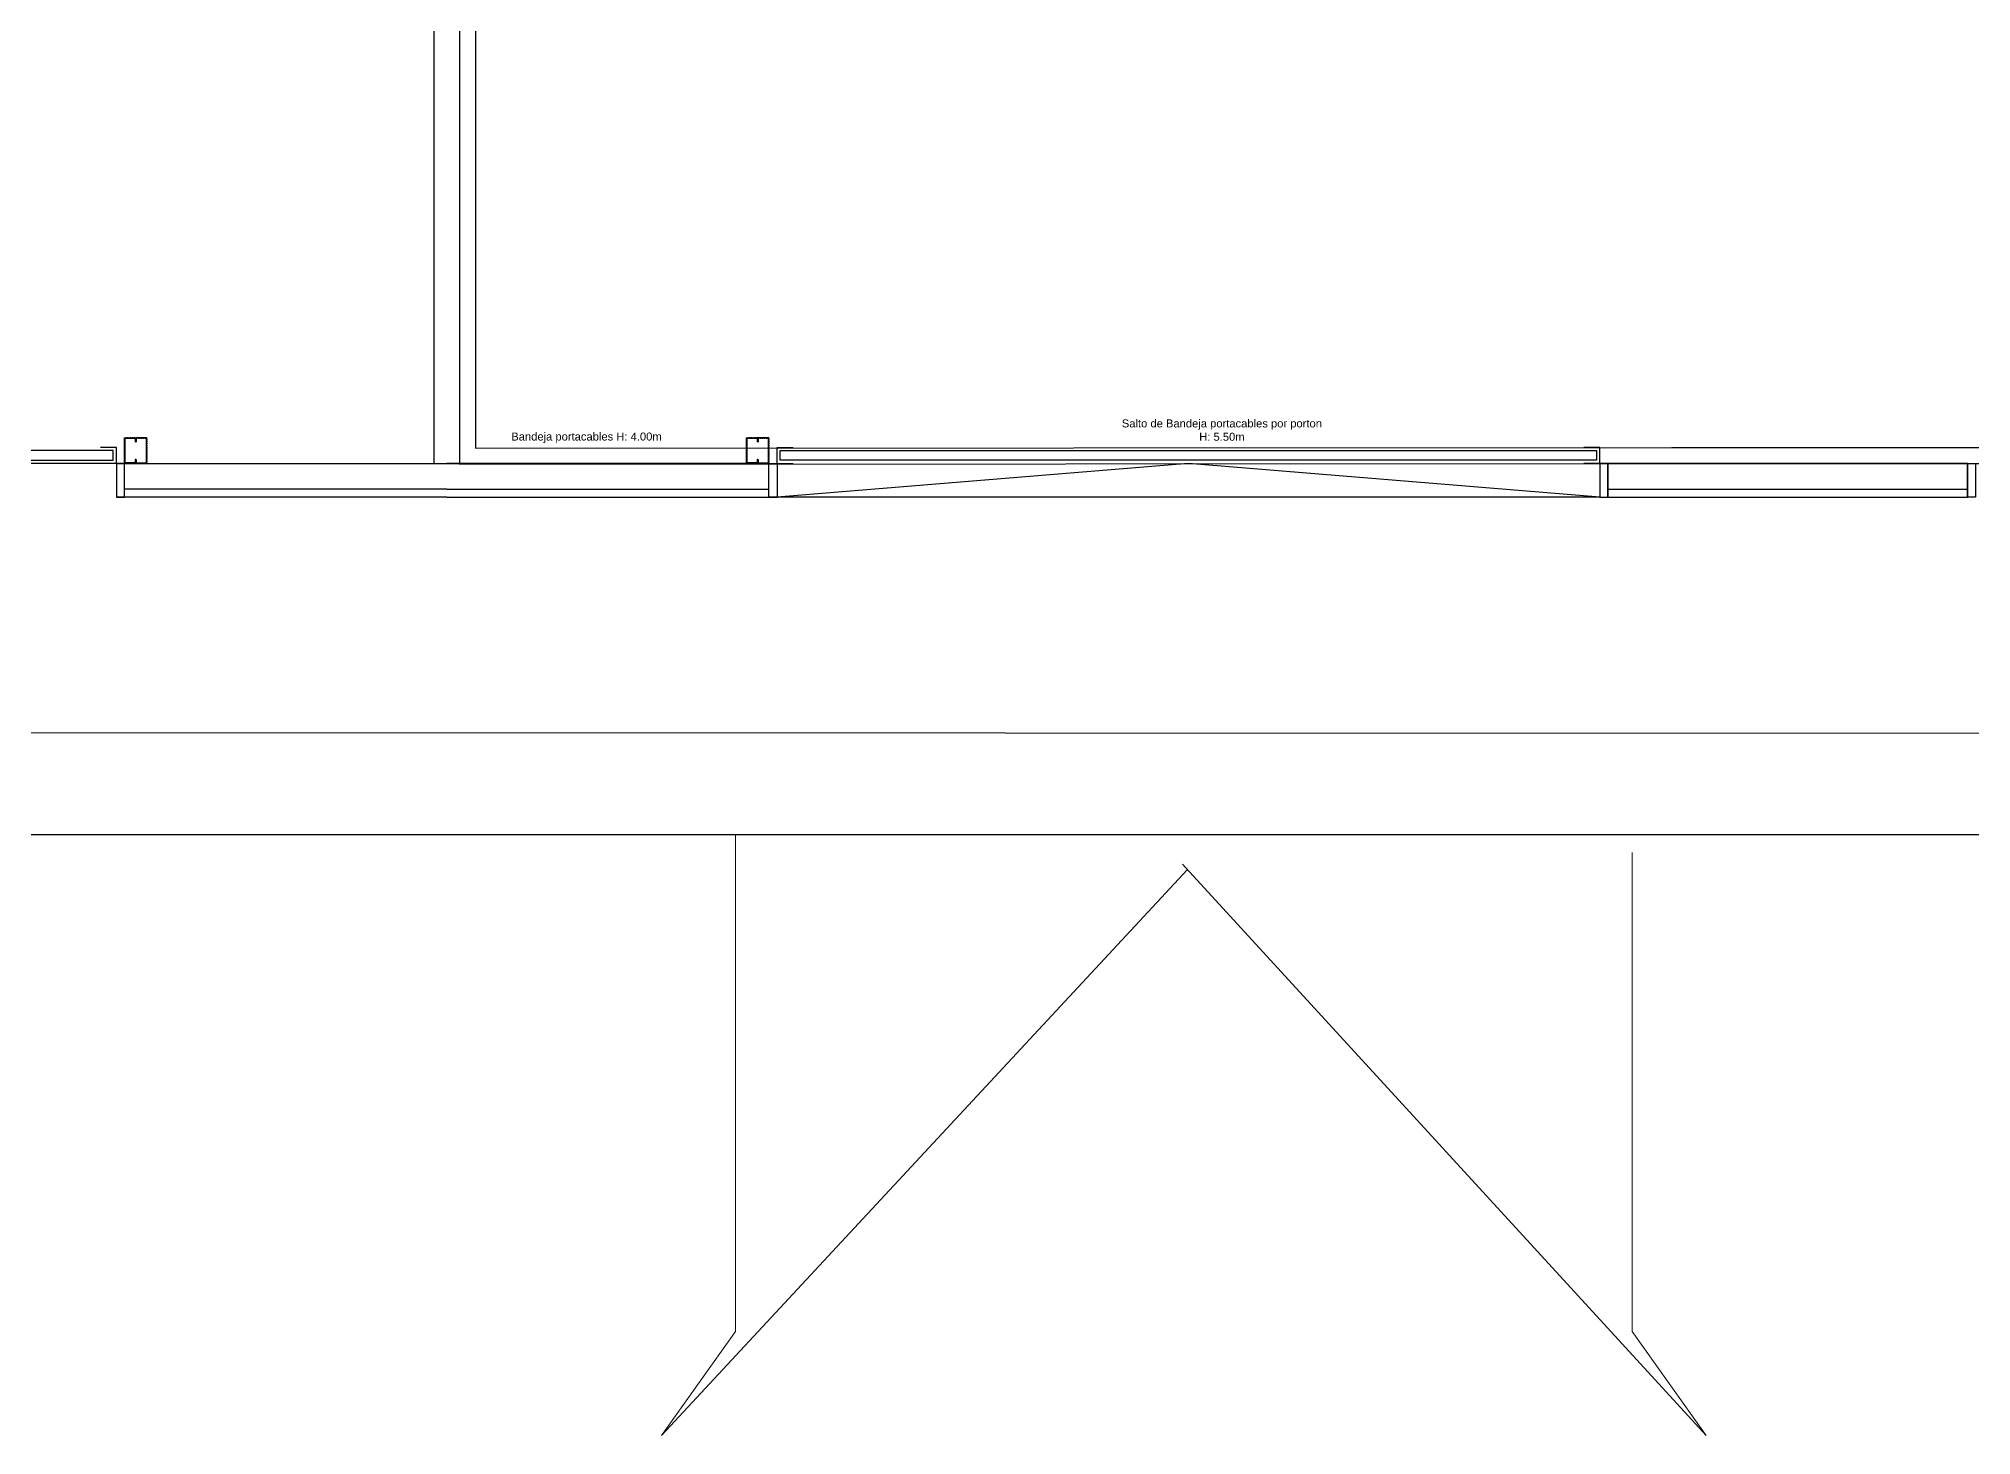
# Model space of a CAD drawing. Header units: millimetres. Extents: x 174.6 to 213.3, y 74.7 to 117.7.
# Drawn here: x 191.4 to 203.47, y 74.7 to 83.43 of the extents above; entities that cross this region are included whole.
import ezdxf

# ---------------------------------------------------------------- set-up
doc = ezdxf.new("R2010")
doc.units = ezdxf.units.MM
for name, color, linetype in [('CARPINTERIA', 4, 'Continuous'), ('Inst Bandejas portacables', 30, 'Continuous'), ('Tabiques', 3, 'Continuous'), ('VISTA 01', 252, 'Continuous')]:
    doc.layers.add(name, color=color, linetype=linetype)
doc.styles.get("Standard").update_dxf_attribs({"font": 'txt.shx'})

msp = doc.modelspace()

# ---------------------------------------------------------------- linework, layer by layer
at = {"color": 252, "lineweight": 9}
for points in [[(195.75186, 78.453145), (195.75186, 75.350963), (195.289235, 74.701615), (198.576716, 78.235788)], [(201.354691, 78.343324), (201.354691, 75.350963), (201.81604, 74.701615), (198.545736, 78.269588)]]:
    msp.add_lwpolyline(points, dxfattribs=at)
at = {"layer": 'CARPINTERIA', "linetype": 'Continuous'}
for p, q in [((191.940552, 80.933145), (191.935267, 80.927859)), ((191.938785, 80.933145), (191.935267, 80.929627)), ((191.937017, 80.933145), (191.935267, 80.931395)), ((191.935267, 80.933145), (192.005267, 80.933145)), ((191.935267, 80.773145), (191.935267, 80.933145)), ((191.938467, 80.929291), (191.935267, 80.926091)), ((191.938467, 80.927524), (191.935267, 80.924324)), ((191.938467, 80.925756), (191.935267, 80.922556)), ((191.938467, 80.923988), (191.935267, 80.920788)), ((191.938467, 80.92222), (191.935267, 80.91902)), ((191.938467, 80.920453), (191.935267, 80.917253)), ((191.938467, 80.918685), (191.935267, 80.915485)), ((191.938467, 80.916917), (191.935267, 80.913717)), ((191.938467, 80.915149), (191.935267, 80.911949)), ((191.938467, 80.913381), (191.935267, 80.910181)), ((191.938467, 80.911614), (191.935267, 80.908414)), ((191.938467, 80.909846), (191.935267, 80.906646)), ((191.938467, 80.908078), (191.935267, 80.904878)), ((191.938467, 80.90631), (191.935267, 80.90311)), ((191.938467, 80.904543), (191.935267, 80.901343)), ((191.938467, 80.902775), (191.935267, 80.899575)), ((191.938467, 80.901007), (191.935267, 80.897807)), ((191.938467, 80.929945), (192.002067, 80.929945)), ((191.938467, 80.776345), (191.938467, 80.929945)), ((191.94232, 80.933145), (191.93912, 80.929945)), ((191.944088, 80.933145), (191.940888, 80.929945)), ((191.945856, 80.933145), (191.942656, 80.929945)), ((191.947623, 80.933145), (191.944423, 80.929945)), ((191.949391, 80.933145), (191.946191, 80.929945)), ((191.951159, 80.933145), (191.947959, 80.929945)), ((191.952927, 80.933145), (191.949727, 80.929945)), ((191.954695, 80.933145), (191.951495, 80.929945)), ((191.956462, 80.933145), (191.953262, 80.929945)), ((191.95823, 80.933145), (191.95503, 80.929945)), ((191.959998, 80.933145), (191.956798, 80.929945)), ((191.961766, 80.933145), (191.958566, 80.929945)), ((191.963533, 80.933145), (191.960333, 80.929945)), ((191.965301, 80.933145), (191.962101, 80.929945)), ((191.967069, 80.933145), (191.963869, 80.929945)), ((191.968837, 80.933145), (191.965637, 80.929945)), ((191.970604, 80.933145), (191.967404, 80.929945)), ((191.972372, 80.933145), (191.969172, 80.929945)), ((191.97414, 80.933145), (191.97094, 80.929945)), ((191.975908, 80.933145), (191.972708, 80.929945)), ((191.977676, 80.933145), (191.974476, 80.929945)), ((191.979443, 80.933145), (191.976243, 80.929945)), ((191.981211, 80.933145), (191.978011, 80.929945)), ((191.982979, 80.933145), (191.979779, 80.929945)), ((191.984747, 80.933145), (191.981547, 80.929945)), ((191.986514, 80.933145), (191.983314, 80.929945)), ((191.988282, 80.933145), (191.985082, 80.929945)), ((191.99005, 80.933145), (191.98685, 80.929945)), ((191.991818, 80.933145), (191.988618, 80.929945)), ((191.993585, 80.933145), (191.990385, 80.929945)), ((191.995353, 80.933145), (191.992153, 80.929945)), ((191.997121, 80.933145), (191.993921, 80.929945)), ((191.998889, 80.933145), (191.995689, 80.929945)), ((192.000656, 80.933145), (191.997456, 80.929945)), ((192.002424, 80.933145), (191.999224, 80.929945)), ((192.004192, 80.933145), (192.000992, 80.929945)), ((192.005267, 80.932452), (192.002067, 80.929252)), ((192.005267, 80.930684), (192.002067, 80.927484)), ((192.002067, 80.929945), (192.002067, 80.908145)), ((192.005267, 80.928916), (192.002067, 80.925716)), ((192.005267, 80.927148), (192.002067, 80.923948)), ((192.005267, 80.925381), (192.002067, 80.922181)), ((192.005267, 80.923613), (192.002067, 80.920413)), ((192.005267, 80.921845), (192.002067, 80.918645)), ((192.005267, 80.920077), (192.002067, 80.916877)), ((192.005267, 80.91831), (192.002067, 80.91511)), ((192.005267, 80.916542), (192.002067, 80.913342)), ((192.005267, 80.914774), (192.002067, 80.911574)), ((192.005267, 80.913006), (192.002067, 80.909806)), ((192.005267, 80.908145), (192.002067, 80.908145)), ((192.005267, 80.911239), (192.002173, 80.908145)), ((192.005267, 80.909471), (192.003941, 80.908145)), ((192.005267, 80.933145), (192.005267, 80.908145)), ((192.005267, 80.933145), (192.005267, 80.908145)), ((192.075267, 80.933145), (192.005267, 80.933145)), ((192.005267, 80.932452), (192.008467, 80.929252)), ((192.005267, 80.930684), (192.008467, 80.927484)), ((192.005267, 80.928916), (192.008467, 80.925716)), ((192.005267, 80.927148), (192.008467, 80.923948)), ((192.005267, 80.925381), (192.008467, 80.922181)), ((192.005267, 80.923613), (192.008467, 80.920413)), ((192.005267, 80.921845), (192.008467, 80.918645)), ((192.005267, 80.920077), (192.008467, 80.916877)), ((192.005267, 80.91831), (192.008467, 80.91511)), ((192.005267, 80.916542), (192.008467, 80.913342)), ((192.005267, 80.914774), (192.008467, 80.911574)), ((192.005267, 80.913006), (192.008467, 80.909806)), ((192.005267, 80.911239), (192.008361, 80.908145)), ((192.005267, 80.909471), (192.006593, 80.908145)), ((192.005267, 80.908145), (192.008467, 80.908145)), ((192.006342, 80.933145), (192.009542, 80.929945)), ((192.008109, 80.933145), (192.011309, 80.929945)), ((192.008467, 80.929945), (192.008467, 80.908145)), ((192.072067, 80.929945), (192.008467, 80.929945)), ((192.009877, 80.933145), (192.013077, 80.929945)), ((192.011645, 80.933145), (192.014845, 80.929945)), ((192.013413, 80.933145), (192.016613, 80.929945)), ((192.015181, 80.933145), (192.018381, 80.929945)), ((192.016948, 80.933145), (192.020148, 80.929945)), ((192.018716, 80.933145), (192.021916, 80.929945)), ((192.020484, 80.933145), (192.023684, 80.929945)), ((192.022252, 80.933145), (192.025452, 80.929945)), ((192.024019, 80.933145), (192.027219, 80.929945)), ((192.025787, 80.933145), (192.028987, 80.929945)), ((192.027555, 80.933145), (192.030755, 80.929945)), ((192.029323, 80.933145), (192.032523, 80.929945)), ((192.03109, 80.933145), (192.03429, 80.929945)), ((192.032858, 80.933145), (192.036058, 80.929945)), ((192.034626, 80.933145), (192.037826, 80.929945)), ((192.036394, 80.933145), (192.039594, 80.929945)), ((192.038161, 80.933145), (192.041361, 80.929945)), ((192.039929, 80.933145), (192.043129, 80.929945)), ((192.041697, 80.933145), (192.044897, 80.929945)), ((192.043465, 80.933145), (192.046665, 80.929945)), ((192.045233, 80.933145), (192.048433, 80.929945)), ((192.047, 80.933145), (192.0502, 80.929945)), ((192.048768, 80.933145), (192.051968, 80.929945)), ((192.050536, 80.933145), (192.053736, 80.929945)), ((192.052304, 80.933145), (192.055504, 80.929945)), ((192.054071, 80.933145), (192.057271, 80.929945)), ((192.055839, 80.933145), (192.059039, 80.929945)), ((192.057607, 80.933145), (192.060807, 80.929945)), ((192.059375, 80.933145), (192.062575, 80.929945)), ((192.061142, 80.933145), (192.064342, 80.929945)), ((192.06291, 80.933145), (192.06611, 80.929945)), ((192.064678, 80.933145), (192.067878, 80.929945)), ((192.066446, 80.933145), (192.069646, 80.929945)), ((192.068214, 80.933145), (192.071414, 80.929945)), ((192.069981, 80.933145), (192.075267, 80.927859)), ((192.071749, 80.933145), (192.075267, 80.929627)), ((192.072067, 80.776345), (192.072067, 80.929945)), ((192.072067, 80.929291), (192.075267, 80.926091)), ((192.072067, 80.927524), (192.075267, 80.924324)), ((192.072067, 80.925756), (192.075267, 80.922556)), ((192.072067, 80.923988), (192.075267, 80.920788)), ((192.072067, 80.92222), (192.075267, 80.91902)), ((192.072067, 80.920453), (192.075267, 80.917253)), ((192.072067, 80.918685), (192.075267, 80.915485)), ((192.072067, 80.916917), (192.075267, 80.913717)), ((192.072067, 80.915149), (192.075267, 80.911949)), ((192.072067, 80.913381), (192.075267, 80.910181)), ((192.072067, 80.911614), (192.075267, 80.908414)), ((192.072067, 80.909846), (192.075267, 80.906646)), ((192.072067, 80.908078), (192.075267, 80.904878)), ((192.072067, 80.90631), (192.075267, 80.90311)), ((192.072067, 80.904543), (192.075267, 80.901343)), ((192.072067, 80.902775), (192.075267, 80.899575)), ((192.072067, 80.901007), (192.075267, 80.897807)), ((192.073517, 80.933145), (192.075267, 80.931395)), ((192.075267, 80.773145), (192.075267, 80.933145)), ((195.827031, 80.933145), (195.821745, 80.927859)), ((195.825263, 80.933145), (195.821745, 80.929627)), ((195.823495, 80.933145), (195.821745, 80.931395)), ((195.821745, 80.933145), (195.891745, 80.933145)), ((195.821745, 80.773145), (195.821745, 80.933145)), ((195.824945, 80.929291), (195.821745, 80.926091)), ((195.824945, 80.927524), (195.821745, 80.924324)), ((195.824945, 80.925756), (195.821745, 80.922556)), ((195.824945, 80.923988), (195.821745, 80.920788)), ((195.824945, 80.92222), (195.821745, 80.91902)), ((195.824945, 80.920453), (195.821745, 80.917253)), ((195.824945, 80.918685), (195.821745, 80.915485)), ((195.824945, 80.916917), (195.821745, 80.913717)), ((195.824945, 80.915149), (195.821745, 80.911949)), ((195.824945, 80.913381), (195.821745, 80.910181)), ((195.824945, 80.911614), (195.821745, 80.908414)), ((195.824945, 80.909846), (195.821745, 80.906646)), ((195.824945, 80.908078), (195.821745, 80.904878)), ((195.824945, 80.90631), (195.821745, 80.90311)), ((195.824945, 80.904543), (195.821745, 80.901343)), ((195.824945, 80.902775), (195.821745, 80.899575)), ((195.824945, 80.901007), (195.821745, 80.897807)), ((195.824945, 80.929945), (195.888545, 80.929945)), ((195.824945, 80.776345), (195.824945, 80.929945)), ((195.828799, 80.933145), (195.825599, 80.929945)), ((195.830566, 80.933145), (195.827366, 80.929945)), ((195.832334, 80.933145), (195.829134, 80.929945)), ((195.834102, 80.933145), (195.830902, 80.929945)), ((195.83587, 80.933145), (195.83267, 80.929945)), ((195.837637, 80.933145), (195.834437, 80.929945)), ((195.839405, 80.933145), (195.836205, 80.929945)), ((195.841173, 80.933145), (195.837973, 80.929945)), ((195.842941, 80.933145), (195.839741, 80.929945)), ((195.844708, 80.933145), (195.841508, 80.929945)), ((195.846476, 80.933145), (195.843276, 80.929945)), ((195.848244, 80.933145), (195.845044, 80.929945)), ((195.850012, 80.933145), (195.846812, 80.929945)), ((195.851779, 80.933145), (195.848579, 80.929945)), ((195.853547, 80.933145), (195.850347, 80.929945)), ((195.855315, 80.933145), (195.852115, 80.929945)), ((195.857083, 80.933145), (195.853883, 80.929945)), ((195.858851, 80.933145), (195.855651, 80.929945)), ((195.860618, 80.933145), (195.857418, 80.929945)), ((195.862386, 80.933145), (195.859186, 80.929945)), ((195.864154, 80.933145), (195.860954, 80.929945)), ((195.865922, 80.933145), (195.862722, 80.929945)), ((195.867689, 80.933145), (195.864489, 80.929945)), ((195.869457, 80.933145), (195.866257, 80.929945)), ((195.871225, 80.933145), (195.868025, 80.929945)), ((195.872993, 80.933145), (195.869793, 80.929945)), ((195.87476, 80.933145), (195.87156, 80.929945)), ((195.876528, 80.933145), (195.873328, 80.929945)), ((195.878296, 80.933145), (195.875096, 80.929945)), ((195.880064, 80.933145), (195.876864, 80.929945)), ((195.881832, 80.933145), (195.878632, 80.929945)), ((195.883599, 80.933145), (195.880399, 80.929945)), ((195.885367, 80.933145), (195.882167, 80.929945)), ((195.887135, 80.933145), (195.883935, 80.929945)), ((195.888903, 80.933145), (195.885703, 80.929945)), ((195.89067, 80.933145), (195.88747, 80.929945)), ((195.891745, 80.932452), (195.888545, 80.929252)), ((195.891745, 80.930684), (195.888545, 80.927484)), ((195.888545, 80.929945), (195.888545, 80.908145)), ((195.891745, 80.928916), (195.888545, 80.925716)), ((195.891745, 80.927148), (195.888545, 80.923948)), ((195.891745, 80.925381), (195.888545, 80.922181)), ((195.891745, 80.923613), (195.888545, 80.920413)), ((195.891745, 80.921845), (195.888545, 80.918645)), ((195.891745, 80.920077), (195.888545, 80.916877)), ((195.891745, 80.91831), (195.888545, 80.91511)), ((195.891745, 80.916542), (195.888545, 80.913342)), ((195.891745, 80.914774), (195.888545, 80.911574)), ((195.891745, 80.913006), (195.888545, 80.909806)), ((195.891745, 80.908145), (195.888545, 80.908145)), ((195.891745, 80.911239), (195.888651, 80.908145)), ((195.891745, 80.909471), (195.890419, 80.908145)), ((195.891745, 80.933145), (195.891745, 80.908145)), ((195.961745, 80.933145), (195.891745, 80.933145)), ((195.891745, 80.933145), (195.891745, 80.908145)), ((195.891745, 80.932452), (195.894945, 80.929252)), ((195.891745, 80.930684), (195.894945, 80.927484)), ((195.891745, 80.928916), (195.894945, 80.925716)), ((195.891745, 80.927148), (195.894945, 80.923948)), ((195.891745, 80.925381), (195.894945, 80.922181)), ((195.891745, 80.923613), (195.894945, 80.920413)), ((195.891745, 80.921845), (195.894945, 80.918645)), ((195.891745, 80.920077), (195.894945, 80.916877)), ((195.891745, 80.91831), (195.894945, 80.91511)), ((195.891745, 80.916542), (195.894945, 80.913342)), ((195.891745, 80.914774), (195.894945, 80.911574)), ((195.891745, 80.913006), (195.894945, 80.909806)), ((195.891745, 80.911239), (195.894839, 80.908145)), ((195.891745, 80.909471), (195.893071, 80.908145)), ((195.891745, 80.908145), (195.894945, 80.908145)), ((195.89282, 80.933145), (195.89602, 80.929945)), ((195.894588, 80.933145), (195.897788, 80.929945)), ((195.894945, 80.929945), (195.894945, 80.908145)), ((195.958545, 80.929945), (195.894945, 80.929945)), ((195.896356, 80.933145), (195.899556, 80.929945)), ((195.898123, 80.933145), (195.901323, 80.929945)), ((195.899891, 80.933145), (195.903091, 80.929945)), ((195.901659, 80.933145), (195.904859, 80.929945)), ((195.903427, 80.933145), (195.906627, 80.929945)), ((195.905194, 80.933145), (195.908394, 80.929945)), ((195.906962, 80.933145), (195.910162, 80.929945)), ((195.90873, 80.933145), (195.91193, 80.929945)), ((195.910498, 80.933145), (195.913698, 80.929945)), ((195.912265, 80.933145), (195.915465, 80.929945)), ((195.914033, 80.933145), (195.917233, 80.929945)), ((195.915801, 80.933145), (195.919001, 80.929945)), ((195.917569, 80.933145), (195.920769, 80.929945)), ((195.919337, 80.933145), (195.922537, 80.929945)), ((195.921104, 80.933145), (195.924304, 80.929945)), ((195.922872, 80.933145), (195.926072, 80.929945)), ((195.92464, 80.933145), (195.92784, 80.929945)), ((195.926408, 80.933145), (195.929608, 80.929945)), ((195.928175, 80.933145), (195.931375, 80.929945)), ((195.929943, 80.933145), (195.933143, 80.929945)), ((195.931711, 80.933145), (195.934911, 80.929945)), ((195.933479, 80.933145), (195.936679, 80.929945)), ((195.935246, 80.933145), (195.938446, 80.929945)), ((195.937014, 80.933145), (195.940214, 80.929945)), ((195.938782, 80.933145), (195.941982, 80.929945)), ((195.94055, 80.933145), (195.94375, 80.929945)), ((195.942317, 80.933145), (195.945517, 80.929945)), ((195.944085, 80.933145), (195.947285, 80.929945)), ((195.945853, 80.933145), (195.949053, 80.929945)), ((195.947621, 80.933145), (195.950821, 80.929945)), ((195.949389, 80.933145), (195.952589, 80.929945)), ((195.951156, 80.933145), (195.954356, 80.929945)), ((195.952924, 80.933145), (195.956124, 80.929945)), ((195.954692, 80.933145), (195.957892, 80.929945)), ((195.95646, 80.933145), (195.961745, 80.927859)), ((195.958227, 80.933145), (195.961745, 80.929627)), ((195.958545, 80.776345), (195.958545, 80.929945)), ((195.958545, 80.929291), (195.961745, 80.926091)), ((195.958545, 80.927524), (195.961745, 80.924324)), ((195.958545, 80.925756), (195.961745, 80.922556)), ((195.958545, 80.923988), (195.961745, 80.920788)), ((195.958545, 80.92222), (195.961745, 80.91902)), ((195.958545, 80.920453), (195.961745, 80.917253)), ((195.958545, 80.918685), (195.961745, 80.915485)), ((195.958545, 80.916917), (195.961745, 80.913717)), ((195.958545, 80.915149), (195.961745, 80.911949)), ((195.958545, 80.913381), (195.961745, 80.910181)), ((195.958545, 80.911614), (195.961745, 80.908414)), ((195.958545, 80.909846), (195.961745, 80.906646)), ((195.958545, 80.908078), (195.961745, 80.904878)), ((195.958545, 80.90631), (195.961745, 80.90311)), ((195.958545, 80.904543), (195.961745, 80.901343)), ((195.958545, 80.902775), (195.961745, 80.899575)), ((195.958545, 80.901007), (195.961745, 80.897807)), ((195.959995, 80.933145), (195.961745, 80.931395)), ((195.961745, 80.773145), (195.961745, 80.933145)), ((191.885267, 80.873145), (191.785267, 80.873145)), ((191.885267, 80.773145), (191.885267, 80.873145)), ((191.938467, 80.899239), (191.935267, 80.896039)), ((191.938467, 80.897472), (191.935267, 80.894272)), ((191.938467, 80.895704), (191.935267, 80.892504)), ((191.938467, 80.893936), (191.935267, 80.890736)), ((191.938467, 80.892168), (191.935267, 80.888968)), ((191.938467, 80.8904), (191.935267, 80.8872)), ((191.938467, 80.888633), (191.935267, 80.885433)), ((191.938467, 80.886865), (191.935267, 80.883665)), ((191.938467, 80.885097), (191.935267, 80.881897)), ((191.938467, 80.883329), (191.935267, 80.880129)), ((191.938467, 80.881562), (191.935267, 80.878362)), ((191.938467, 80.879794), (191.935267, 80.876594)), ((191.938467, 80.878026), (191.935267, 80.874826)), ((191.938467, 80.876258), (191.935267, 80.873058)), ((191.938467, 80.869187), (191.935267, 80.875987)), ((191.938467, 80.875652), (191.935267, 80.872452)), ((191.938467, 80.874491), (191.935267, 80.871291)), ((191.938467, 80.86742), (191.935267, 80.87422)), ((191.938467, 80.873884), (191.935267, 80.870684)), ((191.938467, 80.872723), (191.935267, 80.869523)), ((191.938467, 80.872116), (191.935267, 80.868916)), ((191.938467, 80.870955), (191.935267, 80.867755)), ((191.938467, 80.870348), (191.935267, 80.867148)), ((191.938467, 80.868581), (191.935267, 80.865381)), ((191.938467, 80.866813), (191.935267, 80.863613)), ((191.938467, 80.865045), (191.935267, 80.861845)), ((191.938467, 80.863277), (191.935267, 80.860077)), ((191.938467, 80.86151), (191.935267, 80.85831)), ((191.938467, 80.859742), (191.935267, 80.856542)), ((191.938467, 80.857974), (191.935267, 80.854774)), ((191.938467, 80.856206), (191.935267, 80.853006)), ((191.938467, 80.854439), (191.935267, 80.851239)), ((191.938467, 80.852671), (191.935267, 80.849471)), ((191.938467, 80.850903), (191.935267, 80.847703)), ((191.938467, 80.849135), (191.935267, 80.845935)), ((191.938467, 80.847367), (191.935267, 80.844167)), ((191.938467, 80.8456), (191.935267, 80.8424)), ((191.938467, 80.843832), (191.935267, 80.840632)), ((191.938467, 80.842064), (191.935267, 80.838864)), ((191.938467, 80.834993), (191.935267, 80.841793)), ((191.938467, 80.841458), (191.935267, 80.838258)), ((191.938467, 80.840296), (191.935267, 80.837096)), ((191.938467, 80.833225), (191.935267, 80.840025)), ((191.938467, 80.83969), (191.935267, 80.83649)), ((191.938467, 80.838529), (191.935267, 80.835329)), ((191.938467, 80.837922), (191.935267, 80.834722)), ((191.938467, 80.836761), (191.935267, 80.833561)), ((191.938467, 80.836154), (191.935267, 80.832954)), ((191.938467, 80.834387), (191.935267, 80.831187)), ((191.938467, 80.832619), (191.935267, 80.829419)), ((191.938467, 80.830851), (191.935267, 80.827651)), ((191.938467, 80.829083), (191.935267, 80.825883)), ((191.938467, 80.827315), (191.935267, 80.824115)), ((191.938467, 80.825548), (191.935267, 80.822348)), ((191.938467, 80.82378), (191.935267, 80.82058)), ((191.938467, 80.822012), (191.935267, 80.818812)), ((191.938467, 80.820244), (191.935267, 80.817044)), ((191.938467, 80.818477), (191.935267, 80.815277)), ((191.938467, 80.816709), (191.935267, 80.813509)), ((191.938467, 80.814941), (191.935267, 80.811741)), ((191.938467, 80.813173), (191.935267, 80.809973)), ((191.938467, 80.811406), (191.935267, 80.808206)), ((191.938467, 80.809638), (191.935267, 80.806438)), ((191.938467, 80.80787), (191.935267, 80.80467)), ((191.938467, 80.806102), (191.935267, 80.802902)), ((191.938467, 80.804334), (191.935267, 80.801134)), ((191.938467, 80.802567), (191.935267, 80.799367)), ((191.938467, 80.800799), (191.935267, 80.797599)), ((191.938467, 80.799031), (191.935267, 80.795831)), ((191.938467, 80.797263), (191.935267, 80.794063)), ((191.938467, 80.795496), (191.935267, 80.792296)), ((191.938467, 80.793728), (191.935267, 80.790528)), ((191.938467, 80.79196), (191.935267, 80.78876)), ((191.938467, 80.790192), (191.935267, 80.786992)), ((191.938467, 80.788425), (191.935267, 80.785225)), ((191.938467, 80.786657), (191.935267, 80.783457)), ((191.938467, 80.784889), (191.935267, 80.781689)), ((191.938467, 80.783121), (191.935267, 80.779921)), ((191.938467, 80.781353), (191.935267, 80.778153)), ((191.938467, 80.779586), (191.935267, 80.776386)), ((192.004755, 80.798145), (192.002067, 80.795456)), ((192.002988, 80.798145), (192.002067, 80.797224)), ((192.002067, 80.798145), (192.002067, 80.776345)), ((192.005267, 80.798145), (192.002067, 80.798145)), ((192.005267, 80.796888), (192.002067, 80.793688)), ((192.005267, 80.79512), (192.002067, 80.79192)), ((192.005267, 80.793353), (192.002067, 80.790153)), ((192.005267, 80.791585), (192.002067, 80.788385)), ((192.005267, 80.789817), (192.002067, 80.786617)), ((192.005267, 80.788049), (192.002067, 80.784849)), ((192.005267, 80.786282), (192.002067, 80.783082)), ((192.005267, 80.784514), (192.002067, 80.781314)), ((192.005267, 80.782746), (192.002067, 80.779546)), ((192.005267, 80.780978), (192.002067, 80.777778)), ((192.005267, 80.798145), (192.005267, 80.773145)), ((192.005267, 80.798145), (192.005267, 80.773145)), ((192.005267, 80.798145), (192.008467, 80.798145)), ((192.005267, 80.796888), (192.008467, 80.793688)), ((192.005267, 80.79512), (192.008467, 80.79192)), ((192.005267, 80.793353), (192.008467, 80.790153)), ((192.005267, 80.791585), (192.008467, 80.788385)), ((192.005267, 80.789817), (192.008467, 80.786617)), ((192.005267, 80.788049), (192.008467, 80.784849)), ((192.005267, 80.786282), (192.008467, 80.783082)), ((192.005267, 80.784514), (192.008467, 80.781314)), ((192.005267, 80.782746), (192.008467, 80.779546)), ((192.005267, 80.780978), (192.008467, 80.777778)), ((192.005778, 80.798145), (192.008467, 80.795456)), ((192.007546, 80.798145), (192.008467, 80.797224)), ((192.008467, 80.798145), (192.008467, 80.776345)), ((192.072067, 80.899239), (192.075267, 80.896039)), ((192.072067, 80.897472), (192.075267, 80.894272)), ((192.072067, 80.895704), (192.075267, 80.892504)), ((192.072067, 80.893936), (192.075267, 80.890736)), ((192.072067, 80.892168), (192.075267, 80.888968)), ((192.072067, 80.8904), (192.075267, 80.8872)), ((192.072067, 80.888633), (192.075267, 80.885433)), ((192.072067, 80.886865), (192.075267, 80.883665)), ((192.072067, 80.885097), (192.075267, 80.881897)), ((192.072067, 80.883329), (192.075267, 80.880129)), ((192.072067, 80.881562), (192.075267, 80.878362)), ((192.072067, 80.879794), (192.075267, 80.876594)), ((192.072067, 80.878026), (192.075267, 80.874826)), ((192.072067, 80.876258), (192.075267, 80.873058)), ((192.072067, 80.869187), (192.075267, 80.875987)), ((192.072067, 80.875652), (192.075267, 80.872452)), ((192.072067, 80.874491), (192.075267, 80.871291)), ((192.072067, 80.86742), (192.075267, 80.87422)), ((192.072067, 80.873884), (192.075267, 80.870684)), ((192.072067, 80.872723), (192.075267, 80.869523)), ((192.072067, 80.872116), (192.075267, 80.868916)), ((192.072067, 80.870955), (192.075267, 80.867755)), ((192.072067, 80.870348), (192.075267, 80.867148)), ((192.072067, 80.868581), (192.075267, 80.865381)), ((192.072067, 80.866813), (192.075267, 80.863613)), ((192.072067, 80.865045), (192.075267, 80.861845)), ((192.072067, 80.863277), (192.075267, 80.860077)), ((192.072067, 80.86151), (192.075267, 80.85831)), ((192.072067, 80.859742), (192.075267, 80.856542)), ((192.072067, 80.857974), (192.075267, 80.854774)), ((192.072067, 80.856206), (192.075267, 80.853006)), ((192.072067, 80.854439), (192.075267, 80.851239)), ((192.072067, 80.852671), (192.075267, 80.849471)), ((192.072067, 80.850903), (192.075267, 80.847703)), ((192.072067, 80.849135), (192.075267, 80.845935)), ((192.072067, 80.847367), (192.075267, 80.844167)), ((192.072067, 80.8456), (192.075267, 80.8424)), ((192.072067, 80.843832), (192.075267, 80.840632)), ((192.072067, 80.842064), (192.075267, 80.838864)), ((192.072067, 80.834993), (192.075267, 80.841793)), ((192.072067, 80.841458), (192.075267, 80.838258)), ((192.072067, 80.840296), (192.075267, 80.837096)), ((192.072067, 80.833225), (192.075267, 80.840025)), ((192.072067, 80.83969), (192.075267, 80.83649)), ((192.072067, 80.838529), (192.075267, 80.835329)), ((192.072067, 80.837922), (192.075267, 80.834722)), ((192.072067, 80.836761), (192.075267, 80.833561)), ((192.072067, 80.836154), (192.075267, 80.832954)), ((192.072067, 80.834387), (192.075267, 80.831187)), ((192.072067, 80.832619), (192.075267, 80.829419)), ((192.072067, 80.830851), (192.075267, 80.827651)), ((192.072067, 80.829083), (192.075267, 80.825883)), ((192.072067, 80.827315), (192.075267, 80.824115)), ((192.072067, 80.825548), (192.075267, 80.822348)), ((192.072067, 80.82378), (192.075267, 80.82058)), ((192.072067, 80.822012), (192.075267, 80.818812)), ((192.072067, 80.820244), (192.075267, 80.817044)), ((192.072067, 80.818477), (192.075267, 80.815277)), ((192.072067, 80.816709), (192.075267, 80.813509)), ((192.072067, 80.814941), (192.075267, 80.811741)), ((192.072067, 80.813173), (192.075267, 80.809973)), ((192.072067, 80.811406), (192.075267, 80.808206)), ((192.072067, 80.809638), (192.075267, 80.806438)), ((192.072067, 80.80787), (192.075267, 80.80467)), ((192.072067, 80.806102), (192.075267, 80.802902)), ((192.072067, 80.804334), (192.075267, 80.801134)), ((192.072067, 80.802567), (192.075267, 80.799367)), ((192.072067, 80.800799), (192.075267, 80.797599)), ((192.072067, 80.799031), (192.075267, 80.795831)), ((192.072067, 80.797263), (192.075267, 80.794063)), ((192.072067, 80.795496), (192.075267, 80.792296)), ((192.072067, 80.793728), (192.075267, 80.790528)), ((192.072067, 80.79196), (192.075267, 80.78876)), ((192.072067, 80.790192), (192.075267, 80.786992)), ((192.072067, 80.788425), (192.075267, 80.785225)), ((192.072067, 80.786657), (192.075267, 80.783457)), ((192.072067, 80.784889), (192.075267, 80.781689)), ((192.072067, 80.783121), (192.075267, 80.779921)), ((192.072067, 80.781353), (192.075267, 80.778153)), ((192.072067, 80.779586), (192.075267, 80.776386)), ((195.824945, 80.899239), (195.821745, 80.896039)), ((195.824945, 80.897472), (195.821745, 80.894272)), ((195.824945, 80.895704), (195.821745, 80.892504)), ((195.824945, 80.893936), (195.821745, 80.890736)), ((195.824945, 80.892168), (195.821745, 80.888968)), ((195.824945, 80.8904), (195.821745, 80.8872)), ((195.824945, 80.888633), (195.821745, 80.885433)), ((195.824945, 80.886865), (195.821745, 80.883665)), ((195.824945, 80.885097), (195.821745, 80.881897)), ((195.824945, 80.883329), (195.821745, 80.880129)), ((195.824945, 80.881562), (195.821745, 80.878362)), ((195.824945, 80.879794), (195.821745, 80.876594)), ((195.824945, 80.878026), (195.821745, 80.874826)), ((195.824945, 80.876258), (195.821745, 80.873058)), ((195.824945, 80.869187), (195.821745, 80.875987)), ((195.824945, 80.875652), (195.821745, 80.872452)), ((195.824945, 80.874491), (195.821745, 80.871291)), ((195.824945, 80.86742), (195.821745, 80.87422)), ((195.824945, 80.873884), (195.821745, 80.870684)), ((195.824945, 80.872723), (195.821745, 80.869523)), ((195.824945, 80.872116), (195.821745, 80.868916)), ((195.824945, 80.870955), (195.821745, 80.867755)), ((195.824945, 80.870348), (195.821745, 80.867148)), ((195.824945, 80.868581), (195.821745, 80.865381)), ((195.824945, 80.866813), (195.821745, 80.863613)), ((195.824945, 80.865045), (195.821745, 80.861845)), ((195.824945, 80.863277), (195.821745, 80.860077)), ((195.824945, 80.86151), (195.821745, 80.85831)), ((195.824945, 80.859742), (195.821745, 80.856542)), ((195.824945, 80.857974), (195.821745, 80.854774)), ((195.824945, 80.856206), (195.821745, 80.853006)), ((195.824945, 80.854439), (195.821745, 80.851239)), ((195.824945, 80.852671), (195.821745, 80.849471)), ((195.824945, 80.850903), (195.821745, 80.847703)), ((195.824945, 80.849135), (195.821745, 80.845935)), ((195.824945, 80.847367), (195.821745, 80.844167)), ((195.824945, 80.8456), (195.821745, 80.8424)), ((195.824945, 80.843832), (195.821745, 80.840632)), ((195.824945, 80.842064), (195.821745, 80.838864)), ((195.824945, 80.834993), (195.821745, 80.841793)), ((195.824945, 80.841458), (195.821745, 80.838258)), ((195.824945, 80.840296), (195.821745, 80.837096)), ((195.824945, 80.833225), (195.821745, 80.840025)), ((195.824945, 80.83969), (195.821745, 80.83649)), ((195.824945, 80.838529), (195.821745, 80.835329)), ((195.824945, 80.837922), (195.821745, 80.834722)), ((195.824945, 80.836761), (195.821745, 80.833561)), ((195.824945, 80.836154), (195.821745, 80.832954)), ((195.824945, 80.834387), (195.821745, 80.831187)), ((195.824945, 80.832619), (195.821745, 80.829419)), ((195.824945, 80.830851), (195.821745, 80.827651)), ((195.824945, 80.829083), (195.821745, 80.825883)), ((195.824945, 80.827315), (195.821745, 80.824115)), ((195.824945, 80.825548), (195.821745, 80.822348)), ((195.824945, 80.82378), (195.821745, 80.82058)), ((195.824945, 80.822012), (195.821745, 80.818812)), ((195.824945, 80.820244), (195.821745, 80.817044)), ((195.824945, 80.818477), (195.821745, 80.815277)), ((195.824945, 80.816709), (195.821745, 80.813509)), ((195.824945, 80.814941), (195.821745, 80.811741)), ((195.824945, 80.813173), (195.821745, 80.809973)), ((195.824945, 80.811406), (195.821745, 80.808206)), ((195.824945, 80.809638), (195.821745, 80.806438)), ((195.824945, 80.80787), (195.821745, 80.80467)), ((195.824945, 80.806102), (195.821745, 80.802902)), ((195.824945, 80.804334), (195.821745, 80.801134)), ((195.824945, 80.802567), (195.821745, 80.799367)), ((195.824945, 80.800799), (195.821745, 80.797599)), ((195.824945, 80.799031), (195.821745, 80.795831)), ((195.824945, 80.797263), (195.821745, 80.794063)), ((195.824945, 80.795496), (195.821745, 80.792296)), ((195.824945, 80.793728), (195.821745, 80.790528)), ((195.824945, 80.79196), (195.821745, 80.78876)), ((195.824945, 80.790192), (195.821745, 80.786992)), ((195.824945, 80.788425), (195.821745, 80.785225)), ((195.824945, 80.786657), (195.821745, 80.783457)), ((195.824945, 80.784889), (195.821745, 80.781689)), ((195.824945, 80.783121), (195.821745, 80.779921)), ((195.824945, 80.781353), (195.821745, 80.778153)), ((195.824945, 80.779586), (195.821745, 80.776386)), ((195.891234, 80.798145), (195.888545, 80.795456)), ((195.889466, 80.798145), (195.888545, 80.797224)), ((195.888545, 80.798145), (195.888545, 80.776345)), ((195.891745, 80.798145), (195.888545, 80.798145)), ((195.891745, 80.796888), (195.888545, 80.793688)), ((195.891745, 80.79512), (195.888545, 80.79192)), ((195.891745, 80.793353), (195.888545, 80.790153)), ((195.891745, 80.791585), (195.888545, 80.788385)), ((195.891745, 80.789817), (195.888545, 80.786617)), ((195.891745, 80.788049), (195.888545, 80.784849)), ((195.891745, 80.786282), (195.888545, 80.783082)), ((195.891745, 80.784514), (195.888545, 80.781314)), ((195.891745, 80.782746), (195.888545, 80.779546)), ((195.891745, 80.780978), (195.888545, 80.777778)), ((195.891745, 80.798145), (195.891745, 80.773145)), ((195.891745, 80.798145), (195.894945, 80.798145)), ((195.891745, 80.798145), (195.891745, 80.773145)), ((195.891745, 80.796888), (195.894945, 80.793688)), ((195.891745, 80.79512), (195.894945, 80.79192)), ((195.891745, 80.793353), (195.894945, 80.790153)), ((195.891745, 80.791585), (195.894945, 80.788385)), ((195.891745, 80.789817), (195.894945, 80.786617)), ((195.891745, 80.788049), (195.894945, 80.784849)), ((195.891745, 80.786282), (195.894945, 80.783082)), ((195.891745, 80.784514), (195.894945, 80.781314)), ((195.891745, 80.782746), (195.894945, 80.779546)), ((195.891745, 80.780978), (195.894945, 80.777778)), ((195.892257, 80.798145), (195.894945, 80.795456)), ((195.894024, 80.798145), (195.894945, 80.797224)), ((195.894945, 80.798145), (195.894945, 80.776345)), ((195.958545, 80.899239), (195.961745, 80.896039)), ((195.958545, 80.897472), (195.961745, 80.894272)), ((195.958545, 80.895704), (195.961745, 80.892504)), ((195.958545, 80.893936), (195.961745, 80.890736)), ((195.958545, 80.892168), (195.961745, 80.888968)), ((195.958545, 80.8904), (195.961745, 80.8872)), ((195.958545, 80.888633), (195.961745, 80.885433)), ((195.958545, 80.886865), (195.961745, 80.883665)), ((195.958545, 80.885097), (195.961745, 80.881897)), ((195.958545, 80.883329), (195.961745, 80.880129)), ((195.958545, 80.881562), (195.961745, 80.878362)), ((195.958545, 80.879794), (195.961745, 80.876594)), ((195.958545, 80.878026), (195.961745, 80.874826)), ((195.958545, 80.876258), (195.961745, 80.873058)), ((195.958545, 80.869187), (195.961745, 80.875987)), ((195.958545, 80.875652), (195.961745, 80.872452)), ((195.958545, 80.874491), (195.961745, 80.871291)), ((195.958545, 80.86742), (195.961745, 80.87422)), ((195.958545, 80.873884), (195.961745, 80.870684)), ((195.958545, 80.872723), (195.961745, 80.869523)), ((195.958545, 80.872116), (195.961745, 80.868916)), ((195.958545, 80.870955), (195.961745, 80.867755)), ((195.958545, 80.870348), (195.961745, 80.867148)), ((195.958545, 80.868581), (195.961745, 80.865381)), ((195.958545, 80.866813), (195.961745, 80.863613)), ((195.958545, 80.865045), (195.961745, 80.861845)), ((195.958545, 80.863277), (195.961745, 80.860077)), ((195.958545, 80.86151), (195.961745, 80.85831)), ((195.958545, 80.859742), (195.961745, 80.856542)), ((195.958545, 80.857974), (195.961745, 80.854774)), ((195.958545, 80.856206), (195.961745, 80.853006)), ((195.958545, 80.854439), (195.961745, 80.851239)), ((195.958545, 80.852671), (195.961745, 80.849471)), ((195.958545, 80.850903), (195.961745, 80.847703)), ((195.958545, 80.849135), (195.961745, 80.845935)), ((195.958545, 80.847367), (195.961745, 80.844167)), ((195.958545, 80.8456), (195.961745, 80.8424)), ((195.958545, 80.843832), (195.961745, 80.840632)), ((195.958545, 80.842064), (195.961745, 80.838864)), ((195.958545, 80.834993), (195.961745, 80.841793)), ((195.958545, 80.841458), (195.961745, 80.838258)), ((195.958545, 80.840296), (195.961745, 80.837096)), ((195.958545, 80.833225), (195.961745, 80.840025)), ((195.958545, 80.83969), (195.961745, 80.83649)), ((195.958545, 80.838529), (195.961745, 80.835329)), ((195.958545, 80.837922), (195.961745, 80.834722)), ((195.958545, 80.836761), (195.961745, 80.833561)), ((195.958545, 80.836154), (195.961745, 80.832954)), ((195.958545, 80.834387), (195.961745, 80.831187)), ((195.958545, 80.832619), (195.961745, 80.829419)), ((195.958545, 80.830851), (195.961745, 80.827651)), ((195.958545, 80.829083), (195.961745, 80.825883)), ((195.958545, 80.827315), (195.961745, 80.824115)), ((195.958545, 80.825548), (195.961745, 80.822348)), ((195.958545, 80.82378), (195.961745, 80.82058)), ((195.958545, 80.822012), (195.961745, 80.818812)), ((195.958545, 80.820244), (195.961745, 80.817044)), ((195.958545, 80.818477), (195.961745, 80.815277)), ((195.958545, 80.816709), (195.961745, 80.813509)), ((195.958545, 80.814941), (195.961745, 80.811741)), ((195.958545, 80.813173), (195.961745, 80.809973)), ((195.958545, 80.811406), (195.961745, 80.808206)), ((195.958545, 80.809638), (195.961745, 80.806438)), ((195.958545, 80.80787), (195.961745, 80.80467)), ((195.958545, 80.806102), (195.961745, 80.802902)), ((195.958545, 80.804334), (195.961745, 80.801134)), ((195.958545, 80.802567), (195.961745, 80.799367)), ((195.958545, 80.800799), (195.961745, 80.797599)), ((195.958545, 80.799031), (195.961745, 80.795831)), ((195.958545, 80.797263), (195.961745, 80.794063)), ((195.958545, 80.795496), (195.961745, 80.792296)), ((195.958545, 80.793728), (195.961745, 80.790528)), ((195.958545, 80.79196), (195.961745, 80.78876)), ((195.958545, 80.790192), (195.961745, 80.786992)), ((195.958545, 80.788425), (195.961745, 80.785225)), ((195.958545, 80.786657), (195.961745, 80.783457)), ((195.958545, 80.784889), (195.961745, 80.781689)), ((195.958545, 80.783121), (195.961745, 80.779921)), ((195.958545, 80.781353), (195.961745, 80.778153)), ((195.958545, 80.779586), (195.961745, 80.776386)), ((196.011745, 80.773145), (196.011745, 80.873145)), ((196.011745, 80.873145), (196.111745, 80.873145)), ((201.151745, 80.873145), (201.051745, 80.873145)), ((201.151745, 80.773145), (201.151745, 80.873145)), ((191.885267, 80.773145), (186.745267, 80.773145)), ((191.885267, 80.773145), (191.785267, 80.773145)), ((191.885267, 80.773145), (193.948506, 80.773145)), ((191.938467, 80.777818), (191.935267, 80.774618)), ((192.005267, 80.773145), (191.935267, 80.773145)), ((191.938761, 80.776345), (191.935561, 80.773145)), ((191.940529, 80.776345), (191.937329, 80.773145)), ((192.002067, 80.776345), (191.938467, 80.776345)), ((191.942297, 80.776345), (191.939097, 80.773145)), ((191.944065, 80.776345), (191.940865, 80.773145)), ((191.945832, 80.776345), (191.942632, 80.773145)), ((191.9476, 80.776345), (191.9444, 80.773145)), ((191.949368, 80.776345), (191.946168, 80.773145)), ((191.951136, 80.776345), (191.947936, 80.773145)), ((191.952903, 80.776345), (191.949703, 80.773145)), ((191.954671, 80.776345), (191.951471, 80.773145)), ((191.956439, 80.776345), (191.953239, 80.773145)), ((191.958207, 80.776345), (191.955007, 80.773145)), ((191.959975, 80.776345), (191.956775, 80.773145)), ((191.961742, 80.776345), (191.958542, 80.773145)), ((191.96351, 80.776345), (191.96031, 80.773145)), ((191.965278, 80.776345), (191.962078, 80.773145)), ((191.967046, 80.776345), (191.963846, 80.773145)), ((191.968813, 80.776345), (191.965613, 80.773145)), ((191.970581, 80.776345), (191.967381, 80.773145)), ((191.972349, 80.776345), (191.969149, 80.773145)), ((191.974117, 80.776345), (191.970917, 80.773145)), ((191.975884, 80.776345), (191.972684, 80.773145)), ((191.977652, 80.776345), (191.974452, 80.773145)), ((191.97942, 80.776345), (191.97622, 80.773145)), ((191.981188, 80.776345), (191.977988, 80.773145)), ((191.982955, 80.776345), (191.979755, 80.773145)), ((191.984723, 80.776345), (191.981523, 80.773145)), ((191.986491, 80.776345), (191.983291, 80.773145)), ((191.988259, 80.776345), (191.985059, 80.773145)), ((191.990027, 80.776345), (191.986827, 80.773145)), ((191.991794, 80.776345), (191.988594, 80.773145)), ((191.993562, 80.776345), (191.990362, 80.773145)), ((191.99533, 80.776345), (191.99213, 80.773145)), ((191.997098, 80.776345), (191.993898, 80.773145)), ((191.998865, 80.776345), (191.995665, 80.773145)), ((192.000633, 80.776345), (191.997433, 80.773145)), ((192.005267, 80.779211), (191.999201, 80.773145)), ((192.005267, 80.777443), (192.000969, 80.773145)), ((192.005267, 80.775675), (192.002736, 80.773145)), ((192.005267, 80.773907), (192.004504, 80.773145)), ((192.005267, 80.779211), (192.011333, 80.773145)), ((192.005267, 80.777443), (192.009565, 80.773145)), ((192.005267, 80.775675), (192.007797, 80.773145)), ((192.005267, 80.773907), (192.006029, 80.773145)), ((192.005267, 80.773145), (192.075267, 80.773145)), ((192.008467, 80.776345), (192.072067, 80.776345)), ((192.009901, 80.776345), (192.013101, 80.773145)), ((192.011668, 80.776345), (192.014868, 80.773145)), ((192.013436, 80.776345), (192.016636, 80.773145)), ((192.015204, 80.776345), (192.018404, 80.773145)), ((192.016972, 80.776345), (192.020172, 80.773145)), ((192.018739, 80.776345), (192.021939, 80.773145)), ((192.020507, 80.776345), (192.023707, 80.773145)), ((192.022275, 80.776345), (192.025475, 80.773145)), ((192.024043, 80.776345), (192.027243, 80.773145)), ((192.02581, 80.776345), (192.02901, 80.773145)), ((192.027578, 80.776345), (192.030778, 80.773145)), ((192.029346, 80.776345), (192.032546, 80.773145)), ((192.031114, 80.776345), (192.034314, 80.773145)), ((192.032881, 80.776345), (192.036081, 80.773145)), ((192.034649, 80.776345), (192.037849, 80.773145)), ((192.036417, 80.776345), (192.039617, 80.773145)), ((192.038185, 80.776345), (192.041385, 80.773145)), ((192.039953, 80.776345), (192.043153, 80.773145)), ((192.04172, 80.776345), (192.04492, 80.773145)), ((192.043488, 80.776345), (192.046688, 80.773145)), ((192.045256, 80.776345), (192.048456, 80.773145)), ((192.047024, 80.776345), (192.050224, 80.773145)), ((192.048791, 80.776345), (192.051991, 80.773145)), ((192.050559, 80.776345), (192.053759, 80.773145)), ((192.052327, 80.776345), (192.055527, 80.773145)), ((192.054095, 80.776345), (192.057295, 80.773145)), ((192.055862, 80.776345), (192.059062, 80.773145)), ((192.05763, 80.776345), (192.06083, 80.773145)), ((192.059398, 80.776345), (192.062598, 80.773145)), ((192.061166, 80.776345), (192.064366, 80.773145)), ((192.062934, 80.776345), (192.066134, 80.773145)), ((192.064701, 80.776345), (192.067901, 80.773145)), ((192.066469, 80.776345), (192.069669, 80.773145)), ((192.068237, 80.776345), (192.071437, 80.773145)), ((192.070005, 80.776345), (192.073205, 80.773145)), ((192.071772, 80.776345), (192.074972, 80.773145)), ((192.072067, 80.777818), (192.075267, 80.774618)), ((195.824945, 80.777818), (195.821745, 80.774618)), ((195.891745, 80.773145), (195.821745, 80.773145)), ((195.82524, 80.776345), (195.82204, 80.773145)), ((195.827007, 80.776345), (195.823807, 80.773145)), ((195.888545, 80.776345), (195.824945, 80.776345)), ((195.828775, 80.776345), (195.825575, 80.773145)), ((195.830543, 80.776345), (195.827343, 80.773145)), ((195.832311, 80.776345), (195.829111, 80.773145)), ((195.834079, 80.776345), (195.830879, 80.773145)), ((195.835846, 80.776345), (195.832646, 80.773145)), ((195.837614, 80.776345), (195.834414, 80.773145)), ((195.839382, 80.776345), (195.836182, 80.773145)), ((195.84115, 80.776345), (195.83795, 80.773145)), ((195.842917, 80.776345), (195.839717, 80.773145)), ((195.844685, 80.776345), (195.841485, 80.773145)), ((195.846453, 80.776345), (195.843253, 80.773145)), ((195.848221, 80.776345), (195.845021, 80.773145)), ((195.849988, 80.776345), (195.846788, 80.773145)), ((195.851756, 80.776345), (195.848556, 80.773145)), ((195.853524, 80.776345), (195.850324, 80.773145)), ((195.855292, 80.776345), (195.852092, 80.773145)), ((195.857059, 80.776345), (195.853859, 80.773145)), ((195.858827, 80.776345), (195.855627, 80.773145)), ((195.860595, 80.776345), (195.857395, 80.773145)), ((195.862363, 80.776345), (195.859163, 80.773145)), ((195.864131, 80.776345), (195.860931, 80.773145)), ((195.865898, 80.776345), (195.862698, 80.773145)), ((195.867666, 80.776345), (195.864466, 80.773145)), ((195.869434, 80.776345), (195.866234, 80.773145)), ((195.871202, 80.776345), (195.868002, 80.773145)), ((195.872969, 80.776345), (195.869769, 80.773145)), ((195.874737, 80.776345), (195.871537, 80.773145)), ((195.876505, 80.776345), (195.873305, 80.773145)), ((195.878273, 80.776345), (195.875073, 80.773145)), ((195.88004, 80.776345), (195.87684, 80.773145)), ((195.881808, 80.776345), (195.878608, 80.773145)), ((195.883576, 80.776345), (195.880376, 80.773145)), ((195.885344, 80.776345), (195.882144, 80.773145)), ((195.887112, 80.776345), (195.883912, 80.773145)), ((195.891745, 80.779211), (195.885679, 80.773145)), ((195.891745, 80.777443), (195.887447, 80.773145)), ((195.891745, 80.775675), (195.889215, 80.773145)), ((195.891745, 80.773907), (195.890983, 80.773145)), ((195.891745, 80.779211), (195.897811, 80.773145)), ((195.891745, 80.777443), (195.896043, 80.773145)), ((195.891745, 80.775675), (195.894276, 80.773145)), ((195.891745, 80.773907), (195.892508, 80.773145)), ((195.891745, 80.773145), (195.961745, 80.773145)), ((195.894945, 80.776345), (195.958545, 80.776345)), ((195.896379, 80.776345), (195.899579, 80.773145)), ((195.898147, 80.776345), (195.901347, 80.773145)), ((195.899914, 80.776345), (195.903114, 80.773145)), ((195.901682, 80.776345), (195.904882, 80.773145)), ((195.90345, 80.776345), (195.90665, 80.773145)), ((195.905218, 80.776345), (195.908418, 80.773145)), ((195.906985, 80.776345), (195.910185, 80.773145)), ((195.908753, 80.776345), (195.911953, 80.773145)), ((195.910521, 80.776345), (195.913721, 80.773145)), ((195.912289, 80.776345), (195.915489, 80.773145)), ((195.914057, 80.776345), (195.917257, 80.773145)), ((195.915824, 80.776345), (195.919024, 80.773145)), ((195.917592, 80.776345), (195.920792, 80.773145)), ((195.91936, 80.776345), (195.92256, 80.773145)), ((195.921128, 80.776345), (195.924328, 80.773145)), ((195.922895, 80.776345), (195.926095, 80.773145)), ((195.924663, 80.776345), (195.927863, 80.773145)), ((195.926431, 80.776345), (195.929631, 80.773145)), ((195.928199, 80.776345), (195.931399, 80.773145)), ((195.929966, 80.776345), (195.933166, 80.773145)), ((195.931734, 80.776345), (195.934934, 80.773145)), ((195.933502, 80.776345), (195.936702, 80.773145)), ((195.93527, 80.776345), (195.93847, 80.773145)), ((195.937037, 80.776345), (195.940237, 80.773145)), ((195.938805, 80.776345), (195.942005, 80.773145)), ((195.940573, 80.776345), (195.943773, 80.773145)), ((195.942341, 80.776345), (195.945541, 80.773145)), ((195.944109, 80.776345), (195.947309, 80.773145)), ((195.945876, 80.776345), (195.949076, 80.773145)), ((195.947644, 80.776345), (195.950844, 80.773145)), ((195.949412, 80.776345), (195.952612, 80.773145)), ((195.95118, 80.776345), (195.95438, 80.773145)), ((195.952947, 80.776345), (195.956147, 80.773145)), ((195.954715, 80.776345), (195.957915, 80.773145)), ((195.956483, 80.776345), (195.959683, 80.773145)), ((195.958251, 80.776345), (195.961451, 80.773145)), ((195.958545, 80.777818), (195.961745, 80.774618)), ((196.011745, 80.773145), (196.111745, 80.773145)), ((201.151745, 80.773145), (201.051745, 80.773145)), ((201.201745, 80.773145), (201.201745, 80.563145)), ((201.201745, 80.773145), (201.201745, 80.563145)), ((203.448506, 80.773145), (203.448506, 80.563145)), ((203.448506, 80.773145), (203.448506, 80.563145))]:
    msp.add_line(p, q, dxfattribs=at)
at = {"layer": 'CARPINTERIA', "color": 252}
for p, q in [((198.581745, 80.773145), (196.011745, 80.563145)), ((201.151745, 80.563145), (198.581745, 80.773145)), ((201.151745, 80.563145), (196.011745, 80.563145))]:
    msp.add_line(p, q, dxfattribs=at)
at = {"layer": 'CARPINTERIA', "linetype": 'Continuous'}
for points in [[(191.865267, 80.853145), (186.765267, 80.853145), (186.765267, 80.793145), (191.865267, 80.793145)], [(196.031745, 80.853145), (201.131745, 80.853145), (201.131745, 80.793145), (196.031745, 80.793145)], [(191.885267, 80.563145), (191.935267, 80.563145), (191.935267, 80.773145), (191.885267, 80.773145)], [(196.011745, 80.563145), (195.961745, 80.563145), (195.961745, 80.773145), (196.011745, 80.773145)], [(201.151745, 80.563145), (201.201745, 80.563145), (201.201745, 80.773145), (201.151745, 80.773145)], [(203.498506, 80.773145), (203.498506, 80.563145), (203.448506, 80.563145), (203.448506, 80.773145)], [(203.498506, 80.773145), (203.498506, 80.563145), (203.448506, 80.563145), (203.448506, 80.773145)]]:
    msp.add_lwpolyline(points, close=True, dxfattribs=at)
at = {"layer": 'Inst Bandejas portacables', "color": 30}
msp.add_lwpolyline([(201.601364, 80.77316), (209.44868, 80.773176), (209.44868, 80.983145), (212.288143, 80.983162), (212.338006, 86.773145), (212.085763, 86.773145), (211.948301, 116.773859), (211.941247, 116.773145), (211.348301, 116.774895), (211.348301, 116.931671), (194.031569, 116.933145), (194.028506, 80.767397), (201.601364, 80.77316)], dxfattribs=at)
msp.add_lwpolyline([(201.601363, 80.87316), (209.34868, 80.873176), (209.34868, 81.083144), (212.189, 81.083161), (212.237141, 86.673145), (211.98622, 86.673145), (211.84876, 116.673417), (211.248301, 116.675189), (211.248301, 116.83168), (194.13156, 116.833136), (194.128514, 80.867473), (201.601287, 80.87316, -0.00019)], format="xyb", close=True, dxfattribs=at)
at = {"layer": 'Tabiques'}
for p, q in [((193.868506, 116.928189), (193.868506, 80.768189)), ((194.028506, 116.927397), (194.028506, 80.767397)), ((193.948506, 80.563145), (191.885267, 80.563145)), ((193.948506, 80.613145), (191.935267, 80.613145)), ((193.948506, 80.613145), (195.961745, 80.613145)), ((193.948506, 80.563145), (196.011745, 80.563145)), ((201.201745, 80.613145), (203.448506, 80.613145)), ((201.201745, 80.613145), (203.448506, 80.613145)), ((201.201745, 80.563145), (203.448506, 80.563145)), ((201.201745, 80.563145), (203.448506, 80.563145))]:
    msp.add_line(p, q, dxfattribs=at)
at = {"layer": 'Tabiques', "color": 0}
for p, q in [((193.948506, 80.773145), (195.961745, 80.773145)), ((195.961745, 80.773145), (193.948506, 80.773145)), ((201.201745, 80.773145), (203.448506, 80.773145)), ((201.201745, 80.773145), (203.448506, 80.773145)), ((203.448506, 80.773145), (201.201745, 80.773145)), ((201.201745, 80.773145), (203.448506, 80.773145)), ((201.201745, 80.773145), (203.448506, 80.773145)), ((203.448506, 80.773145), (201.201745, 80.773145))]:
    msp.add_line(p, q, dxfattribs=at)
at = {"layer": 'VISTA 01', "linetype": 'Continuous'}
for p, q in [((209.43868, 79.083145), (178.448332, 79.093145)), ((209.44868, 78.453145), (174.628681, 78.453145))]:
    msp.add_line(p, q, dxfattribs=at)

# ---------------------------------------------------------------- texts
at = {"layer": 'Inst Bandejas portacables', "color": 2, "char_height": 0.05, "attachment_point": 5}
for s, insert, width in [('{\\fArial|b0|i0|c0|p34;Salto de Bandeja portacables por porton\\PH: 5.50m }', (198.791262, 80.980825), 1.339398), ('{\\fArial|b0|i0|c0|p34;Bandeja portacables H: 4.00m}', (194.821479, 80.933372), 1.041266)]:
    msp.add_mtext(s, dxfattribs=dict(at, insert=insert, width=width))

doc.saveas('drawing.dxf')
